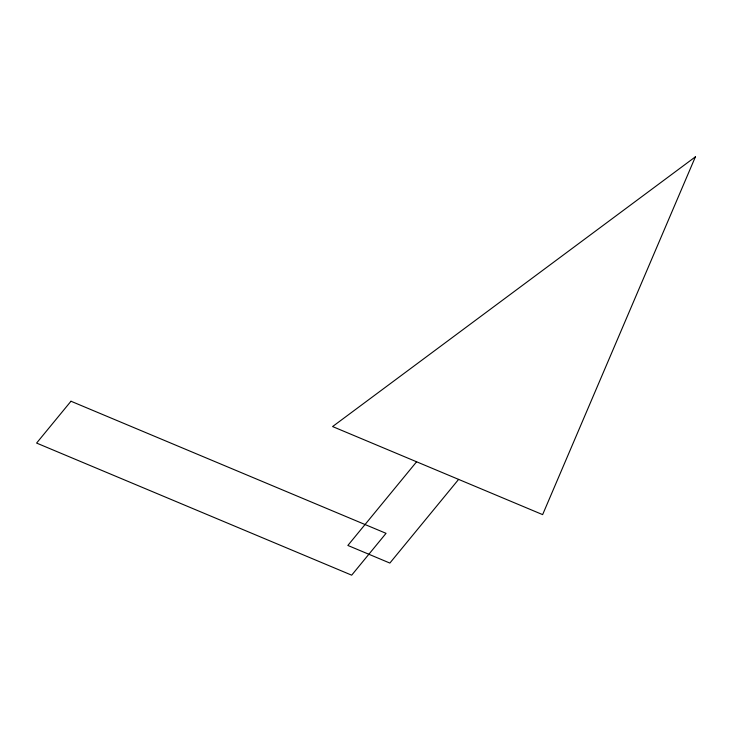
<?xml version="1.0" encoding="UTF-8"?>
<svg xmlns="http://www.w3.org/2000/svg" width="732" height="732" viewBox="0 0 732 732"><rect width="100%" height="100%" fill="white"/><g stroke="black" fill="none" stroke-linecap="round" stroke-linejoin="round"><path stroke-width="1.1" d="M416.6 461.782L347.856 545.45L389.863 563.064L458.616 479.396M695.4 156.831L542.632 514.623L332.584 426.555L695.4 156.831M70.977 401.237L36.6 443.07L351.68 575.169L386.048 533.335L70.977 401.237"/></g></svg>
